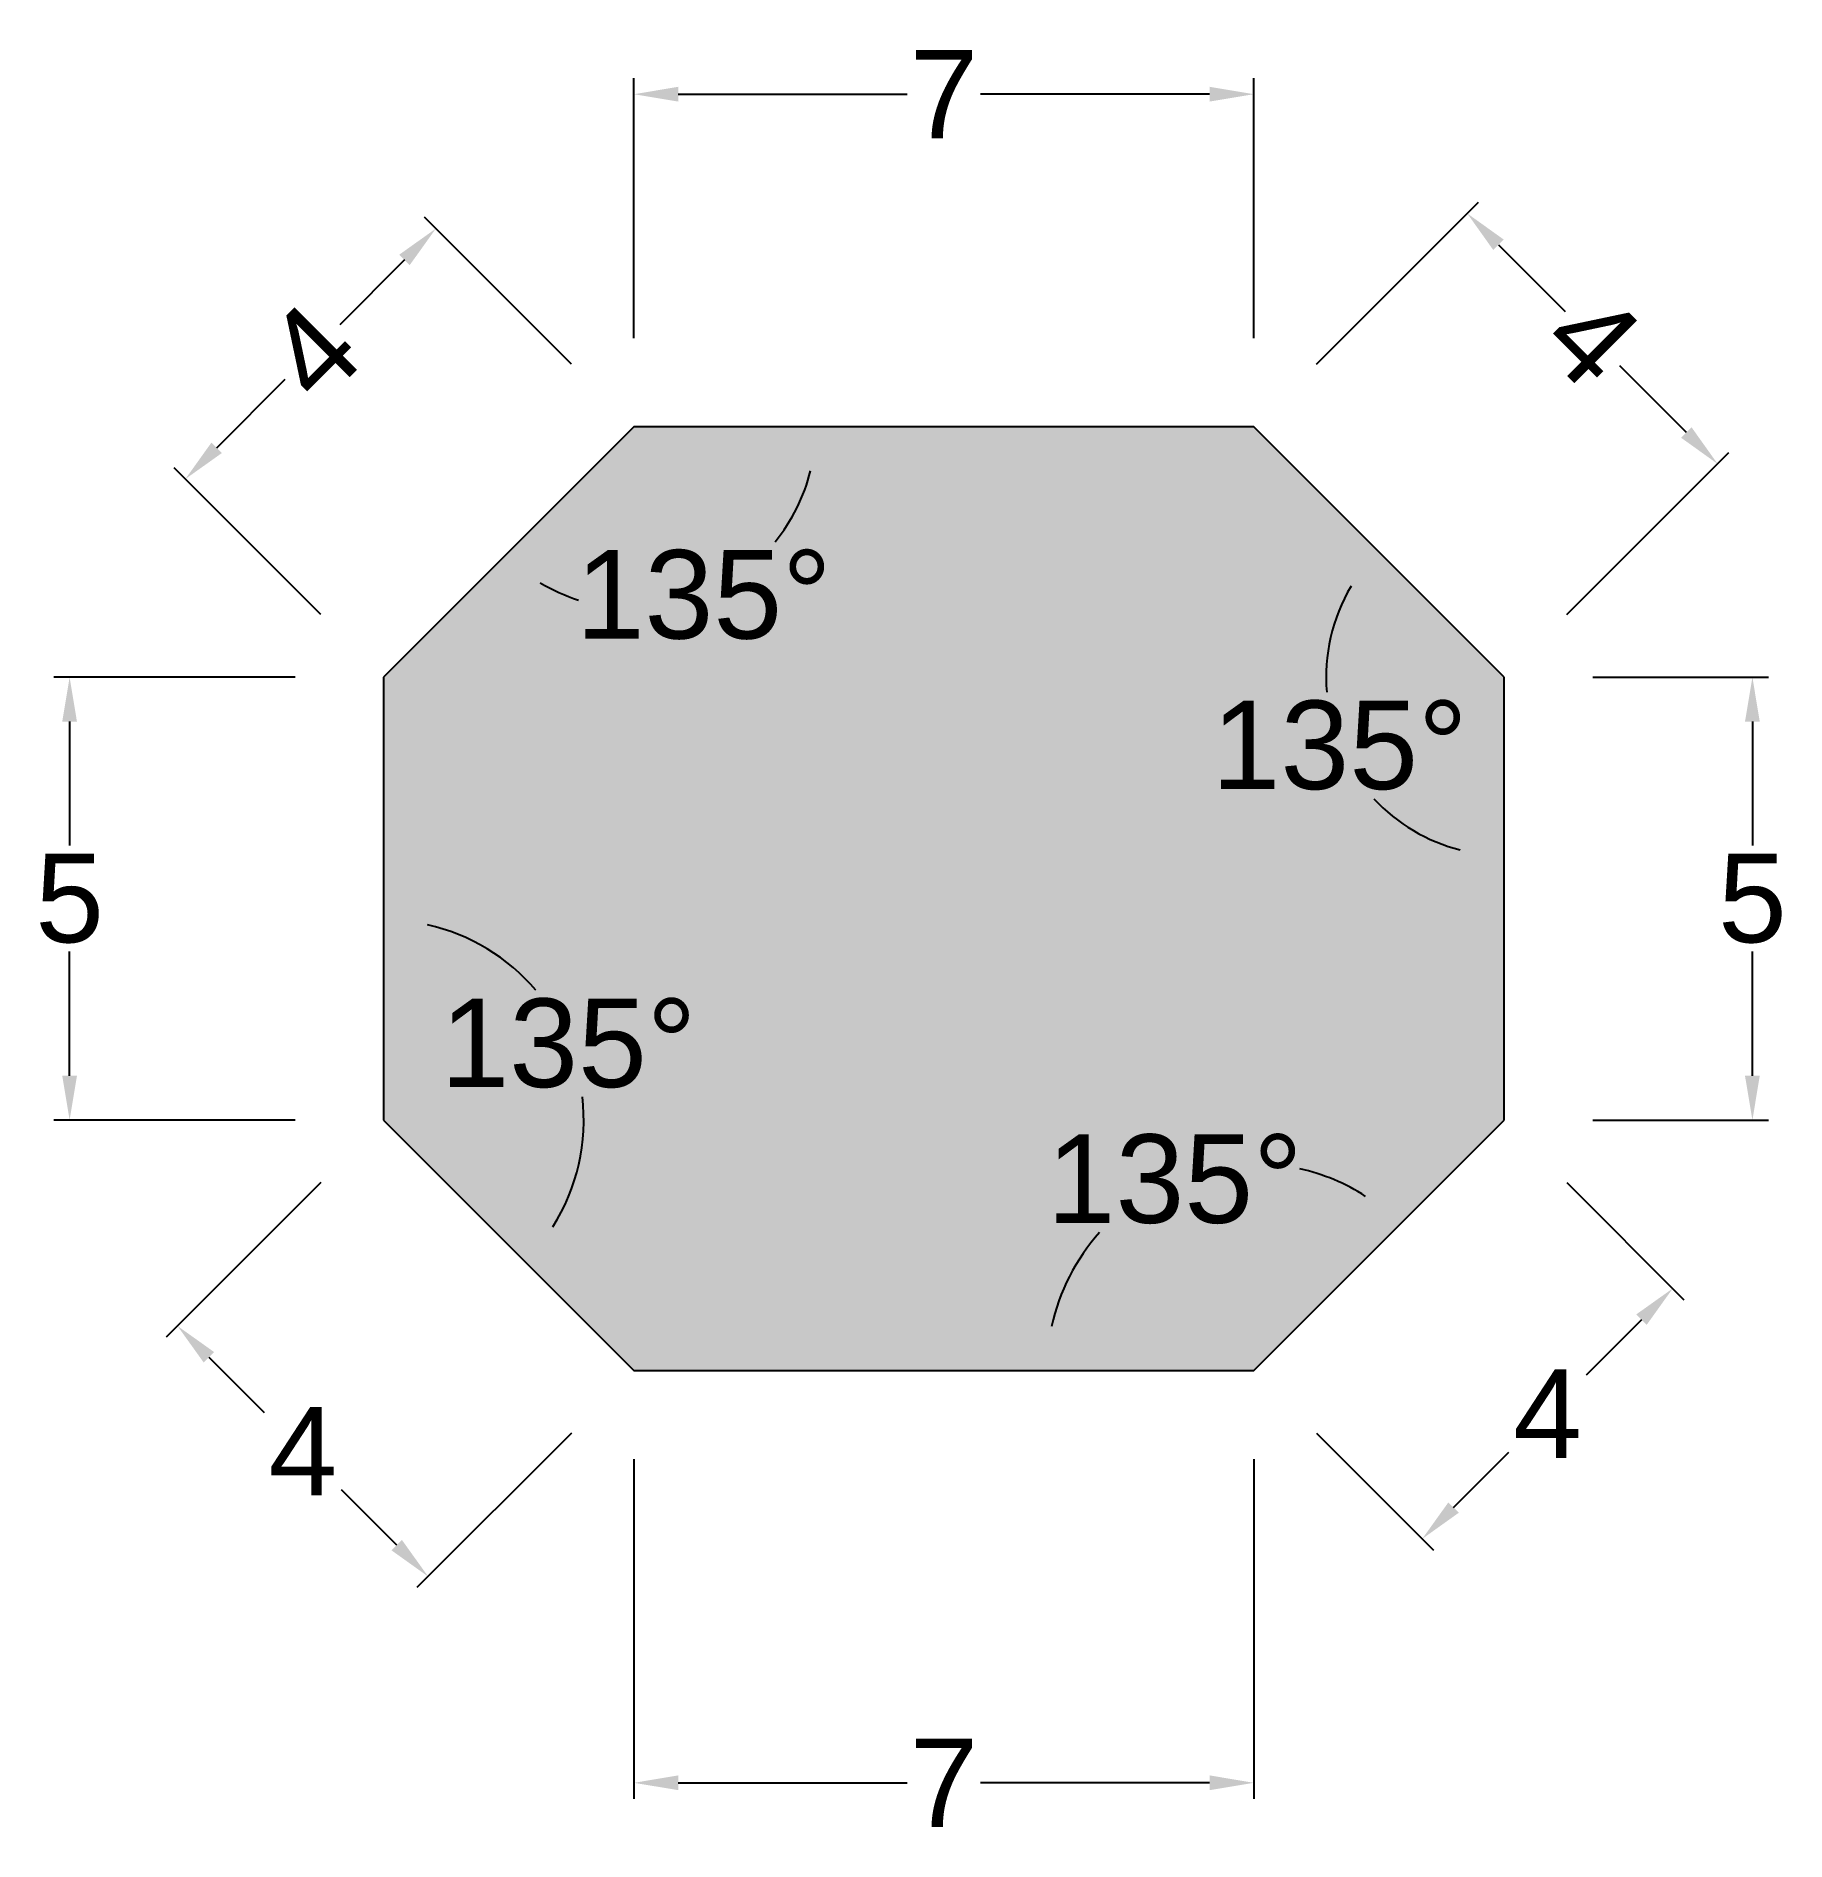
# Model space of a CAD drawing. Header units: millimetres. Extents: x 6 to 25.8, y 7.6 to 27.9.
import ezdxf

# ---------------------------------------------------------------- set-up
doc = ezdxf.new("R2010")
doc.units = ezdxf.units.MM
doc.header["$MEASUREMENT"] = 0
doc.styles.get("Standard").update_dxf_attribs({"font": 'arial.ttf'})
doc.dimstyles.new('k', dxfattribs={"dimtxt": 1, "dimasz": 0.5, "dimexe": 0.18, "dimexo": 1, "dimgap": 0.09, "dimtad": 0, "dimtih": 1, "dimtoh": 1, "dimdec": 1, "dimzin": 0, "dimdsep": 46, "dimtxsty": 'Standard', "dimcen": 0.09, "dimclrd": 5, "dimclre": 5, "dimclrt": 5, "dimadec": 0, "dimazin": 0, "dimtfac": 1, "dimtdec": 1, "dimtofl": 0, "dimtmove": 0, "dimatfit": 3, "dimfxl": 1, "dimtolj": 1, "dimtzin": 0, "dimarcsym": 0})
doc.dimstyles.get("Standard").update_dxf_attribs({"dimtxt": 1, "dimasz": 0.5, "dimexe": 0.18, "dimexo": 1, "dimgap": 0.09, "dimtad": 0, "dimtoh": 1, "dimdec": 1, "dimzin": 0, "dimdsep": 46, "dimtxsty": 'Standard', "dimcen": 0.09, "dimclrd": 5, "dimclre": 5, "dimclrt": 5, "dimadec": 0, "dimazin": 0, "dimtfac": 1, "dimtdec": 1, "dimtofl": 0, "dimtmove": 0, "dimatfit": 3, "dimfxl": 1, "dimtolj": 1, "dimtzin": 0, "dimarcsym": 0})

# ---------------------------------------------------------------- blocks, each defined once
blk = doc.blocks.new('*D1')
at = {"color": 5, "lineweight": -2, "transparency": 16777216}
for p, q in [((12.787, 24.534), (12.787, 27.47)), ((19.787, 24.534), (19.787, 27.47)), ((13.287, 27.29), (15.873, 27.29)), ((19.287, 27.29), (16.701, 27.29))]:
    blk.add_line(p, q, dxfattribs=at)
at = {"color": 5, "transparency": 16777216}
for points in [[(13.287, 27.374), (13.287, 27.207), (12.787, 27.29)], [(19.287, 27.374), (19.287, 27.207), (19.787, 27.29)]]:
    blk.add_solid(points, dxfattribs=at)
at = {"layer": 'Defpoints', "color": 0, "transparency": 16777216}
for p in [(19.787, 27.29), (12.787, 23.534), (19.787, 23.534)]:
    blk.add_point(p, dxfattribs=at)
at = {"color": 5, "transparency": 16777216, "insert": (16.287, 27.29), "char_height": 1, "attachment_point": 5}
blk.add_mtext('\\A1;7', dxfattribs=at)
blk = doc.blocks.new('*D2')
at = {"color": 5, "lineweight": -2, "transparency": 16777216}
for p, q in [((20.494, 24.241), (22.324, 26.071)), ((22.55, 25.59), (23.303, 24.838)), ((24.672, 23.469), (23.919, 24.221)), ((23.323, 21.413), (25.153, 23.243))]:
    blk.add_line(p, q, dxfattribs=at)
at = {"color": 5, "transparency": 16777216}
for points in [[(22.609, 25.649), (22.491, 25.531), (22.197, 25.944)], [(24.731, 23.528), (24.613, 23.41), (25.025, 23.115)]]:
    blk.add_solid(points, dxfattribs=at)
at = {"layer": 'Defpoints', "color": 0, "transparency": 16777216}
for p in [(19.787, 23.534), (25.025, 23.115), (22.615, 20.705)]:
    blk.add_point(p, dxfattribs=at)
at = {"color": 5, "transparency": 16777216, "insert": (23.611, 24.53), "char_height": 1, "attachment_point": 5, "rotation": 315}
blk.add_mtext('\\A1;4', dxfattribs=at)
blk = doc.blocks.new('*D3')
at = {"color": 5, "lineweight": -2, "transparency": 16777216}
for p, q in [((23.615, 20.705), (25.598, 20.705)), ((25.418, 20.205), (25.418, 18.804)), ((25.418, 16.205), (25.418, 17.607)), ((23.615, 15.705), (25.598, 15.705))]:
    blk.add_line(p, q, dxfattribs=at)
at = {"color": 5, "transparency": 16777216}
for points in [[(25.334, 20.205), (25.501, 20.205), (25.418, 20.705)], [(25.334, 16.205), (25.501, 16.205), (25.418, 15.705)]]:
    blk.add_solid(points, dxfattribs=at)
at = {"layer": 'Defpoints', "color": 0, "transparency": 16777216}
for p in [(22.615, 20.705), (22.615, 15.705), (25.418, 15.705)]:
    blk.add_point(p, dxfattribs=at)
at = {"color": 5, "transparency": 16777216, "insert": (25.418, 18.205), "char_height": 1, "attachment_point": 5}
blk.add_mtext('\\A1;5', dxfattribs=at)
blk = doc.blocks.new('*D4')
at = {"color": 5, "lineweight": -2, "transparency": 16777216}
for p, q in [((8.959, 20.705), (6.233, 20.705)), ((6.413, 20.205), (6.413, 18.804)), ((6.413, 16.205), (6.413, 17.607)), ((8.959, 15.705), (6.233, 15.705))]:
    blk.add_line(p, q, dxfattribs=at)
at = {"color": 5, "transparency": 16777216}
for points in [[(6.33, 20.205), (6.496, 20.205), (6.413, 20.705)], [(6.33, 16.205), (6.496, 16.205), (6.413, 15.705)]]:
    blk.add_solid(points, dxfattribs=at)
at = {"layer": 'Defpoints', "color": 0, "transparency": 16777216}
for p in [(9.959, 20.705), (6.413, 15.705), (9.959, 15.705)]:
    blk.add_point(p, dxfattribs=at)
at = {"color": 5, "transparency": 16777216, "insert": (6.413, 18.205), "char_height": 1, "attachment_point": 5}
blk.add_mtext('\\A1;5', dxfattribs=at)
blk = doc.blocks.new('*D5')
at = {"color": 5, "lineweight": -2, "transparency": 16777216}
for p, q in [((12.08, 24.241), (10.421, 25.9)), ((10.195, 25.419), (9.463, 24.687)), ((8.074, 23.297), (8.847, 24.071)), ((9.251, 21.413), (7.593, 23.071))]:
    blk.add_line(p, q, dxfattribs=at)
at = {"color": 5, "transparency": 16777216}
for points in [[(10.136, 25.478), (10.254, 25.36), (10.549, 25.772)], [(8.015, 23.356), (8.133, 23.238), (7.72, 22.944)]]:
    blk.add_solid(points, dxfattribs=at)
at = {"layer": 'Defpoints', "color": 0, "transparency": 16777216}
for p in [(10.549, 25.772), (12.787, 23.534), (9.959, 20.705)]:
    blk.add_point(p, dxfattribs=at)
at = {"color": 5, "transparency": 16777216, "insert": (9.155, 24.379), "char_height": 1, "attachment_point": 5, "rotation": 45}
blk.add_mtext('\\A1;4', dxfattribs=at)
blk = doc.blocks.new('*D6')
at = {"color": 5, "lineweight": -2, "transparency": 16777216}
for p, q in [((12.787, 11.877), (12.787, 8.04)), ((19.787, 11.877), (19.787, 8.04)), ((13.287, 8.22), (15.873, 8.22)), ((19.287, 8.22), (16.701, 8.22))]:
    blk.add_line(p, q, dxfattribs=at)
at = {"color": 5, "transparency": 16777216}
for points in [[(13.287, 8.304), (13.287, 8.137), (12.787, 8.22)], [(19.287, 8.304), (19.287, 8.137), (19.787, 8.22)]]:
    blk.add_solid(points, dxfattribs=at)
at = {"layer": 'Defpoints', "color": 0, "transparency": 16777216}
for p in [(12.787, 12.877), (19.787, 12.877), (19.787, 8.22)]:
    blk.add_point(p, dxfattribs=at)
at = {"color": 5, "transparency": 16777216, "insert": (16.287, 8.22), "char_height": 1, "attachment_point": 5}
blk.add_mtext('\\A1;7', dxfattribs=at)
blk = doc.blocks.new('*D7')
at = {"color": 5, "lineweight": -2, "transparency": 16777216}
for p, q in [((9.251, 14.998), (7.505, 13.252)), ((7.986, 13.026), (8.611, 12.401)), ((12.08, 12.17), (10.334, 10.424)), ((10.107, 10.904), (9.482, 11.529))]:
    blk.add_line(p, q, dxfattribs=at)
at = {"color": 5, "transparency": 16777216}
for points in [[(8.045, 13.085), (7.927, 12.967), (7.632, 13.379)], [(10.166, 10.963), (10.048, 10.846), (10.461, 10.551)]]:
    blk.add_solid(points, dxfattribs=at)
at = {"layer": 'Defpoints', "color": 0, "transparency": 16777216}
for p in [(9.959, 15.705), (12.787, 12.877), (10.461, 10.551)]:
    blk.add_point(p, dxfattribs=at)
at = {"color": 5, "transparency": 16777216, "insert": (9.047, 11.965), "char_height": 1, "attachment_point": 5}
blk.add_mtext('\\A1;4', dxfattribs=at)
blk = doc.blocks.new('*D8')
at = {"color": 5, "lineweight": -2, "transparency": 16777216}
for p, q in [((23.323, 14.998), (24.645, 13.676)), ((24.164, 13.45), (23.539, 12.825)), ((20.494, 12.17), (21.816, 10.848)), ((22.043, 11.329), (22.667, 11.953))]:
    blk.add_line(p, q, dxfattribs=at)
at = {"color": 5, "transparency": 16777216}
for points in [[(24.105, 13.509), (24.223, 13.391), (24.518, 13.803)], [(21.984, 11.387), (22.102, 11.27), (21.689, 10.975)]]:
    blk.add_solid(points, dxfattribs=at)
at = {"layer": 'Defpoints', "color": 0, "transparency": 16777216}
for p in [(22.615, 15.705), (19.787, 12.877), (21.689, 10.975)]:
    blk.add_point(p, dxfattribs=at)
at = {"color": 5, "transparency": 16777216, "insert": (23.103, 12.389), "char_height": 1, "attachment_point": 5}
blk.add_mtext('\\A1;4', dxfattribs=at)
blk = doc.blocks.new('*D9')
at = {"color": 5, "lineweight": -2, "transparency": 16777216}
for start, end in [(149.2744, 184.8207), (222.9475, 255.7256)]:
    blk.add_arc((22.615, 20.705), 2.012, start, end, dxfattribs=at)
at = {"color": 5, "transparency": 16777216}
for points in [[(20.82, 21.785), (20.952, 21.682), (21.193, 22.128)], [(22.13, 18.838), (22.109, 18.673), (22.615, 18.693)]]:
    blk.add_solid(points, dxfattribs=at)
at = {"layer": 'Defpoints', "color": 0, "transparency": 16777216}
for p in [(19.787, 23.534), (20.603, 20.705), (22.615, 20.705), (22.615, 20.705), (22.615, 15.705)]:
    blk.add_point(p, dxfattribs=at)
at = {"color": 5, "transparency": 16777216, "insert": (20.756, 19.935), "char_height": 1, "attachment_point": 5}
blk.add_mtext('\\A1;135°', dxfattribs=at)
blk = doc.blocks.new('*D10')
at = {"color": 5, "lineweight": -2, "transparency": 16777216}
for start, end in [(320.8397, 346.0262), (238.9738, 252.2717)]:
    blk.add_arc((12.787, 23.534), 2.055, start, end, dxfattribs=at)
at = {"color": 5, "transparency": 16777216}
for points in [[(14.699, 23.048), (14.864, 23.027), (14.842, 23.534)], [(11.676, 21.707), (11.779, 21.838), (11.334, 22.081)]]:
    blk.add_solid(points, dxfattribs=at)
at = {"layer": 'Defpoints', "color": 0, "transparency": 16777216}
for p in [(12.787, 23.534), (12.787, 23.534), (19.787, 23.534), (12.787, 21.479), (9.959, 20.705)]:
    blk.add_point(p, dxfattribs=at)
at = {"color": 5, "transparency": 16777216, "insert": (13.574, 21.635), "char_height": 1, "attachment_point": 5}
blk.add_mtext('\\A1;135°', dxfattribs=at)
blk = doc.blocks.new('*D11')
at = {"color": 5, "lineweight": -2, "transparency": 16777216}
for start, end in [(40.4367, 77.2964), (327.7036, 6.7051)]:
    blk.add_arc((9.959, 15.705), 2.26, start, end, dxfattribs=at)
at = {"color": 5, "transparency": 16777216}
for points in [[(10.446, 17.827), (10.465, 17.993), (9.959, 17.965)], [(11.934, 14.446), (11.804, 14.55), (11.556, 14.108)]]:
    blk.add_solid(points, dxfattribs=at)
at = {"layer": 'Defpoints', "color": 0, "transparency": 16777216}
for p in [(9.959, 20.705), (9.959, 15.705), (9.959, 15.705), (12.218, 15.705), (12.787, 12.877)]:
    blk.add_point(p, dxfattribs=at)
at = {"color": 5, "transparency": 16777216, "insert": (12.046, 16.57), "char_height": 1, "attachment_point": 5}
blk.add_mtext('\\A1;135°', dxfattribs=at)
blk = doc.blocks.new('*D12')
at = {"color": 5, "lineweight": -2, "transparency": 16777216}
for start, end in [(57.2834, 77.1902), (138.1858, 167.7166)]:
    blk.add_arc((19.787, 12.877), 2.337, start, end, dxfattribs=at)
at = {"color": 5, "transparency": 16777216}
for points in [[(21.102, 14.908), (20.998, 14.778), (21.439, 14.529)], [(17.587, 13.365), (17.421, 13.383), (17.45, 12.877)]]:
    blk.add_solid(points, dxfattribs=at)
at = {"layer": 'Defpoints', "color": 0, "transparency": 16777216}
for p in [(22.615, 15.705), (19.787, 15.214), (12.787, 12.877), (19.787, 12.877), (19.787, 12.877)]:
    blk.add_point(p, dxfattribs=at)
at = {"color": 5, "transparency": 16777216, "insert": (18.893, 15.036), "char_height": 1, "attachment_point": 5}
blk.add_mtext('\\A1;135°', dxfattribs=at)

msp = doc.modelspace()

# ---------------------------------------------------------------- hatches: boundary and pattern name
h = msp.add_hatch(color=256)
h.set_gradient(color1=(255, 0, 191), tint=0.9, name='CYLINDER')
h.paths.add_polyline_path([(12.787, 23.534), (9.959, 20.705), (9.959, 15.705), (12.787, 12.877), (19.787, 12.877), (22.615, 15.705), (22.615, 20.705), (19.787, 23.534)])

# ---------------------------------------------------------------- linework, layer by layer
for p, q in [((12.787, 23.534), (9.959, 20.705)), ((19.787, 23.534), (12.787, 23.534)), ((22.615, 20.705), (19.787, 23.534)), ((9.959, 20.705), (9.959, 15.705)), ((22.615, 15.705), (22.615, 20.705)), ((9.959, 15.705), (12.787, 12.877)), ((19.787, 12.877), (22.615, 15.705)), ((12.787, 12.877), (19.787, 12.877))]:
    msp.add_line(p, q)

# ---------------------------------------------------------------- dimensions: what is measured, and where the dimension line sits
for base, p1, p2, picture, middle in [((19.787, 27.29), (12.787, 23.534), (19.787, 23.534), '*D1', (16.287, 27.29)), ((19.787, 8.22), (12.787, 12.877), (19.787, 12.877), '*D6', (16.287, 8.22))]:
    dim = msp.add_linear_dim(base=base, p1=p1, p2=p2, dimstyle='Standard', override={"dimdec": 0})
    dim.commit()
    dim.dimension.update_dxf_attribs({"geometry": picture, "text_midpoint": middle})
for base, p1, p2, angle, picture, middle in [((10.549, 25.772), (9.959, 20.705), (12.787, 23.534), 45, '*D5', (9.155, 24.379)), ((25.025, 23.115), (19.787, 23.534), (22.615, 20.705), 315, '*D2', (23.611, 24.53))]:
    dim = msp.add_linear_dim(base=base, p1=p1, p2=p2, angle=angle, dimstyle='Standard', override={"dimdec": 0})
    dim.commit()
    dim.dimension.update_dxf_attribs({"geometry": picture, "text_midpoint": middle, "dimtype": 161})
for base, line1, line2, picture, middle in [((12.787, 21.479), ((19.787, 23.534), (12.787, 23.534)), ((12.787, 23.534), (9.959, 20.705)), '*D10', (13.574, 21.635)), ((20.603, 20.705), ((22.615, 15.705), (22.615, 20.705)), ((22.615, 20.705), (19.787, 23.534)), '*D9', (20.756, 19.935)), ((12.218, 15.705), ((9.959, 20.705), (9.959, 15.705)), ((9.959, 15.705), (12.787, 12.877)), '*D11', (12.046, 16.57)), ((19.787, 15.214), ((19.787, 12.877), (22.615, 15.705)), ((12.787, 12.877), (19.787, 12.877)), '*D12', (18.893, 15.036))]:
    dim = msp.add_angular_dim_2l(base=base, line1=line1, line2=line2, dimstyle='k', override={"dimdec": 0})
    dim.commit()
    dim.dimension.update_dxf_attribs({"geometry": picture, "text_midpoint": middle})
for base, p1, p2, picture, middle in [((6.413, 15.705), (9.959, 20.705), (9.959, 15.705), '*D4', (6.413, 18.205)), ((25.418, 15.705), (22.615, 20.705), (22.615, 15.705), '*D3', (25.418, 18.205))]:
    dim = msp.add_linear_dim(base=base, p1=p1, p2=p2, angle=90, dimstyle='k', override={"dimdec": 0})
    dim.commit()
    dim.dimension.update_dxf_attribs({"geometry": picture, "text_midpoint": middle})
for p1, p2, distance, picture, middle in [((9.959, 15.705), (12.787, 12.877), -3.29, '*D7', (9.047, 11.965)), ((22.615, 15.705), (19.787, 12.877), 2.69, '*D8', (23.103, 12.389))]:
    dim = msp.add_aligned_dim(p1=p1, p2=p2, distance=distance, dimstyle='k', override={"dimdec": 0})
    dim.commit()
    dim.dimension.update_dxf_attribs({"geometry": picture, "text_midpoint": middle})

doc.saveas('drawing.dxf')
